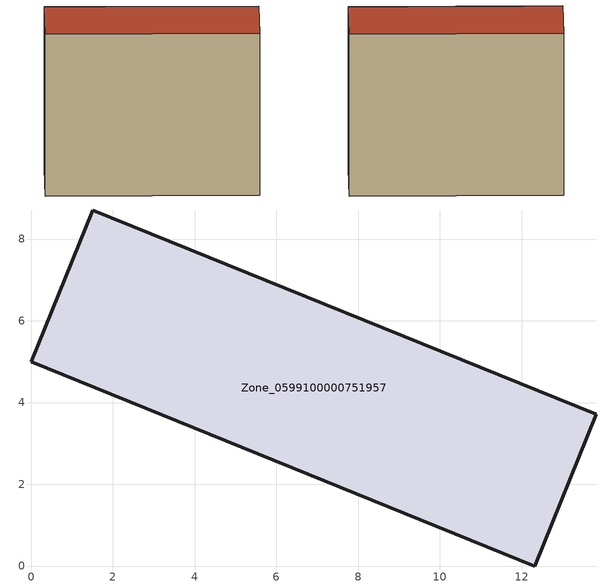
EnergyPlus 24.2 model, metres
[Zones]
Zone_0599100000751957
 floor ground (C_G): 0,5 1.51,8.71 13.83,3.71 12.33,0 z0.22
 wall outside (C_F): 1.51,8.71 0,5 12.33,0 13.83,3.71 1.51,8.71 z0.22:11.28
 roof outside (C_R): 12.33,0 13.83,3.71 1.51,8.71 0,5 z11.28
[BUILDING]
Pand.0599100000751957: North Axis=0; Terrain=City; Loads Convergence Tolerance Value=0.04; Temperature Convergence Tolerance Value=0.4; Solar Distribution=FullExterior; Maximum Number of Warmup Days=25; Minimum Number of Warmup Days=1
[Site:Location]
Rotterdam.The.Hague.AP_ZH_NLD Design_Conditions: Latitude=51.96; Longitude=4.45; Time Zone=1; Elevation=-4.5
[SITE:GROUNDTEMPERATURE:BUILDINGSURFACE]
18, 18, 18, 18, 18, 18, 18, 18, 18, 18, 18, 18
[MATERIAL] Thermal Absorptance=0.9; Solar Absorptance=0.7; Visible Absorptance=0.7
Name | Roughness | Thickness | Conductivity | Density | Specific Heat
G.TI.2006-2014 | MediumSmooth | 0.15 | 0.06 | 540 | 1210
F.TI.2006-2014 | Rough | 0.3 | 0.12 | 1920 | 840
R.TI.2006-2014 | MediumRough | 0.2 | 0.08 | 1500 | 1000
[CONSTRUCTION]
C_G: G.TI.2006-2014
C_F: F.TI.2006-2014
C_R: R.TI.2006-2014
[ZONE]
Zone_0599100000751957: Type=1; Multiplier=1; Ceiling Height=Autocalculate; Volume=Autocalculate; Floor Area=autocalculate; Part of Total Floor Area=Yes
[ZONEINFILTRATION:DESIGNFLOWRATE]
Infil_Zone_0599100000751957: Zone or ZoneList or Space or SpaceList=Zone_0599100000751957; Schedule=AlwaysOn; Design Flow Rate Calculation Method=Flow/Area; Flow Rate per Floor Area=0.0015; Constant Term Coefficient=1; Temperature Term Coefficient=0; Velocity Term Coefficient=0; Velocity Squared Term Coefficient=0
[HVACTEMPLATE:ZONE:IDEALLOADSAIRSYSTEM]
Zone_0599100000751957: Maximum Heating Supply Air Temperature=50; Minimum Cooling Supply Air Temperature=13; Maximum Heating Supply Air Humidity Ratio=0.0156; Minimum Cooling Supply Air Humidity Ratio=0.0077; Heating Limit=NoLimit; Cooling Limit=NoLimit; Dehumidification Control Type=ConstantSensibleHeatRatio; Cooling Sensible Heat Ratio=0.7; Dehumidification Setpoint=60; Humidification Control Type=None; Humidification Setpoint=30; Outdoor Air Method=None; Outdoor Air Flow Rate per Person=0.00944; Outdoor Air Flow Rate per Zone Floor Area=0; Outdoor Air Flow Rate per Zone=0; Demand Controlled Ventilation Type=None; Outdoor Air Economizer Type=NoEconomizer; Heat Recovery Type=None; Sensible Heat Recovery Effectiveness=0.7; Latent Heat Recovery Effectiveness=0.65
[ZONECONTROL:THERMOSTAT]
ThermostatControl_Zone_0599100000751957: Zone or ZoneList=Zone_0599100000751957; Control Type Schedule=DualSetpointControlType; Control 1=Thermostat_Zone_0599100000751957; Temperature Difference Between Cutout And Setpoint=0
[THERMOSTATSETPOINT:DUALSETPOINT]
Thermostat_Zone_0599100000751957: Heating Setpoint Temperature Schedule=HeatingSetpoint_Zone_0599100000751957; Cooling Setpoint Temperature Schedule=CoolingSetpoint_Zone_0599100000751957
[SCHEDULE:COMPACT]
HeatingSetpoint_Zone_0599100000751957: Through: 12/31, For: AllDays, Until: 24:00, 21
CoolingSetpoint_Zone_0599100000751957: Through: 12/31, For: AllDays, Until: 24:00, 24
DualSetpointControlType: Through: 12/31, For: AllDays, Until: 24:00, 4
AlwaysOn: Through: 12/31, For: AllDays, Until: 24:00, 1
